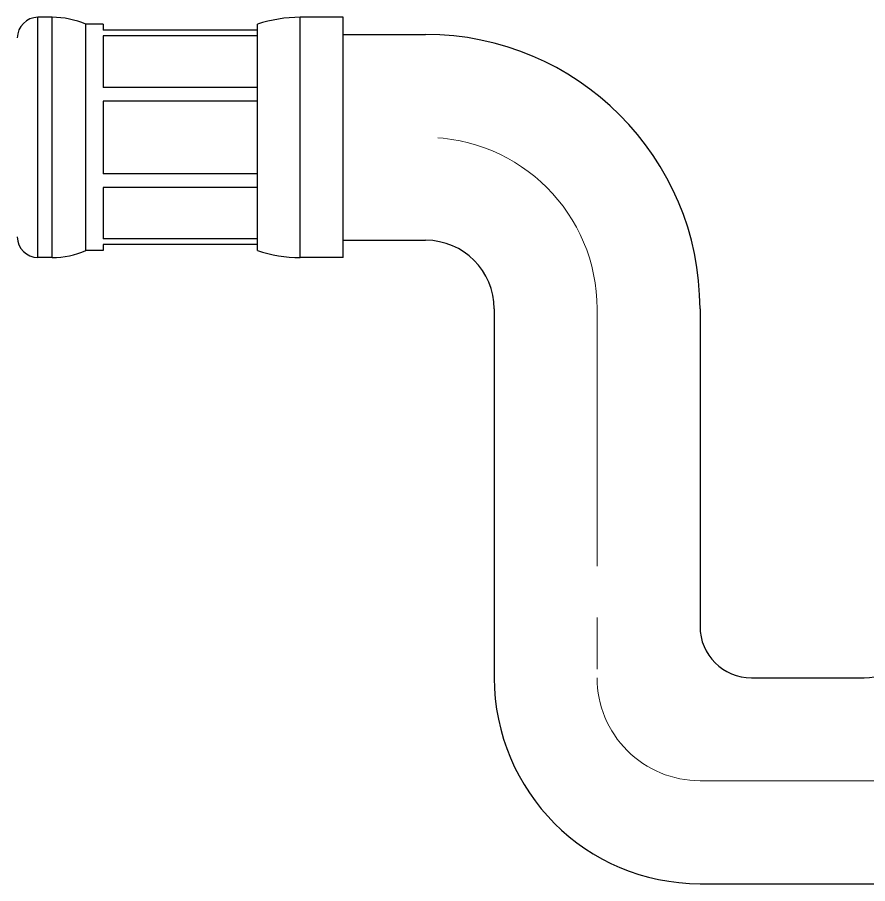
# Model space of a CAD drawing. Extents: x 0 to 1693, y 0 to 1240.
# Drawn here: x 519.2 to 568.8, y 319.7 to 370.3 of the extents above; entities that cross this region are included whole.
import ezdxf

# ---------------------------------------------------------------- set-up
doc = ezdxf.new("R2010")
doc.units = 0
doc.header["$LTSCALE"] = 40
doc.header["$MEASUREMENT"] = 0
doc.linetypes.add('CENTER', pattern=[0.6, 0.375, -0.075, 0.075, -0.075])
doc.layers.get('0').update_dxf_attribs({"linetype": 'CONTINUOUS'})
doc.layers.add('DEF_LAYER_ASSEM_MEMBER', color=7, linetype='CONTINUOUS')
doc.layers.add('DEFAULT_1', color=7, linetype='CENTER')

msp = doc.modelspace()

# ---------------------------------------------------------------- linework, layer by layer
at = {"ltscale": 0.5}
for p, q in [((562.0041236399757, 331.7486877558175), (568.5811184563349, 331.7486877558175)), ((559.0041236399757, 319.7486877558175), (571.5811184563354, 319.7486877558175))]:
    msp.add_line(p, q, dxfattribs=at)
for centre, radius, start, end in [((562.0041236399757, 334.7486877558175), 3, 180, 270), ((568.5811184563349, 334.7486877558175), 3, 270, 0), ((559.0041236399757, 331.7486877558175), 12, 180, 270)]:
    msp.add_arc(centre, radius, start, end, dxfattribs=at)
at = {"layer": 'DEF_LAYER_ASSEM_MEMBER', "color": 9, "linetype": 'Continuous'}
for p, q in [((520.3896872734181, 356.2576861618585), (520.3896872734181, 370.2576861618585)), ((521.2300954792181, 356.2576861618585), (521.2300954792181, 370.2576861618585)), ((535.6876864727178, 356.2576861618585), (535.6876864727178, 370.2576861618585))]:
    msp.add_line(p, q, dxfattribs=at)
at = {"layer": 'DEF_LAYER_ASSEM_MEMBER', "color": 7, "linetype": 'Continuous'}
for p, q in [((521.2300954792181, 370.2576861618585), (520.3896872734181, 370.2576861618585)), ((538.1896872734178, 370.2576861618585), (535.6876864727178, 370.2576861618585)), ((538.1896872734178, 356.2576861618585), (538.1896872734178, 370.2576861618585)), ((523.1896872734178, 356.6576861618586), (523.1896872734178, 369.8576861618589)), ((524.1896872734178, 369.8576861618589), (523.1896872734178, 369.8576861618589)), ((524.1896872734178, 369.8576861618589), (524.1896872734178, 369.5076861618585)), ((533.1896872734178, 356.6576861618586), (533.1896872734178, 369.8576861618589)), ((533.1896872734178, 369.5076861618585), (524.1896872734178, 369.5076861618585)), ((538.1896872734178, 369.2576861618585), (543.0041236399757, 369.2576861618585)), ((524.1896872734178, 369.1796198155588), (524.1896872734178, 366.1715670448588)), ((533.1896872734178, 369.1796198155588), (524.1896872734178, 369.1796198155588)), ((533.1896872734178, 366.1715670448588), (524.1896872734178, 366.1715670448588)), ((524.1896872734178, 365.3784171678584), (524.1896872734178, 361.1369551557585)), ((533.1896872734178, 365.3784171678584), (524.1896872734178, 365.3784171678584)), ((533.1896872734178, 361.1369551557585), (524.1896872734178, 361.1369551557585)), ((524.1896872734178, 360.3318841020586), (524.1896872734178, 357.3416332287587)), ((533.1896872734178, 360.3318841020586), (524.1896872734178, 360.3318841020586)), ((533.1896872734178, 357.3416332287587), (524.1896872734178, 357.3416332287587)), ((538.1896872734178, 357.2576861618585), (543.0041236399761, 357.2576861618585)), ((524.1896872734178, 356.6576861618586), (523.1896872734178, 356.6576861618586)), ((524.1896872734178, 357.0076861618585), (524.1896872734178, 356.6576861618586)), ((533.1896872734178, 357.0076861618585), (524.1896872734178, 357.0076861618585)), ((521.2300954792181, 356.2576861618585), (520.3896872734181, 356.2576861618585)), ((538.1896872734178, 356.2576861618585), (535.6876864727178, 356.2576861618585)), ((547.0041236399761, 353.2576861618584), (547.0041236399757, 331.7486877558177)), ((559.0041236399757, 353.2576861618585), (559.0041236399757, 334.7486877558175))]:
    msp.add_line(p, q, dxfattribs=at)
for centre, radius, start, end in [((520.3896872734181, 369.0576861618587), 1.2, 90, 180), ((521.2300954792181, 365.2576861618585), 5, 66.9260819343862, 90), ((535.6876864727178, 362.2576861618585), 8, 90, 108.1948723387753), ((543.0041236399757, 353.2576861618585), 16, 0, 90), ((520.3896872734181, 357.4576861618588), 1.2, 180, 270), ((543.0041236399761, 353.2576861618585), 4, 0, 90), ((521.2300954792181, 361.2576861618585), 5, 270, 293.0739180656138), ((535.6876864727178, 364.2576861618585), 8, 251.8051276612246, 270)]:
    msp.add_arc(centre, radius, start, end, dxfattribs=at)
at = {"layer": 'DEFAULT_1', "color": 1, "linetype": 'CENTER', "lineweight": 5}
for p, q in [((553.0041236399757, 353.2576861618585), (553.0041236399752, 331.7486877558176)), ((559.0041236399752, 325.7486877558175), (571.5811184563349, 325.7486877558175))]:
    msp.add_line(p, q, dxfattribs=at)
for centre, radius, start, end in [((543.0041236399757, 353.2576861618585), 10, 0, 90), ((559.0041236399752, 331.7486877558175), 6, 179.9999999999984, 270)]:
    msp.add_arc(centre, radius, start, end, dxfattribs=at)

doc.saveas('drawing.dxf')
